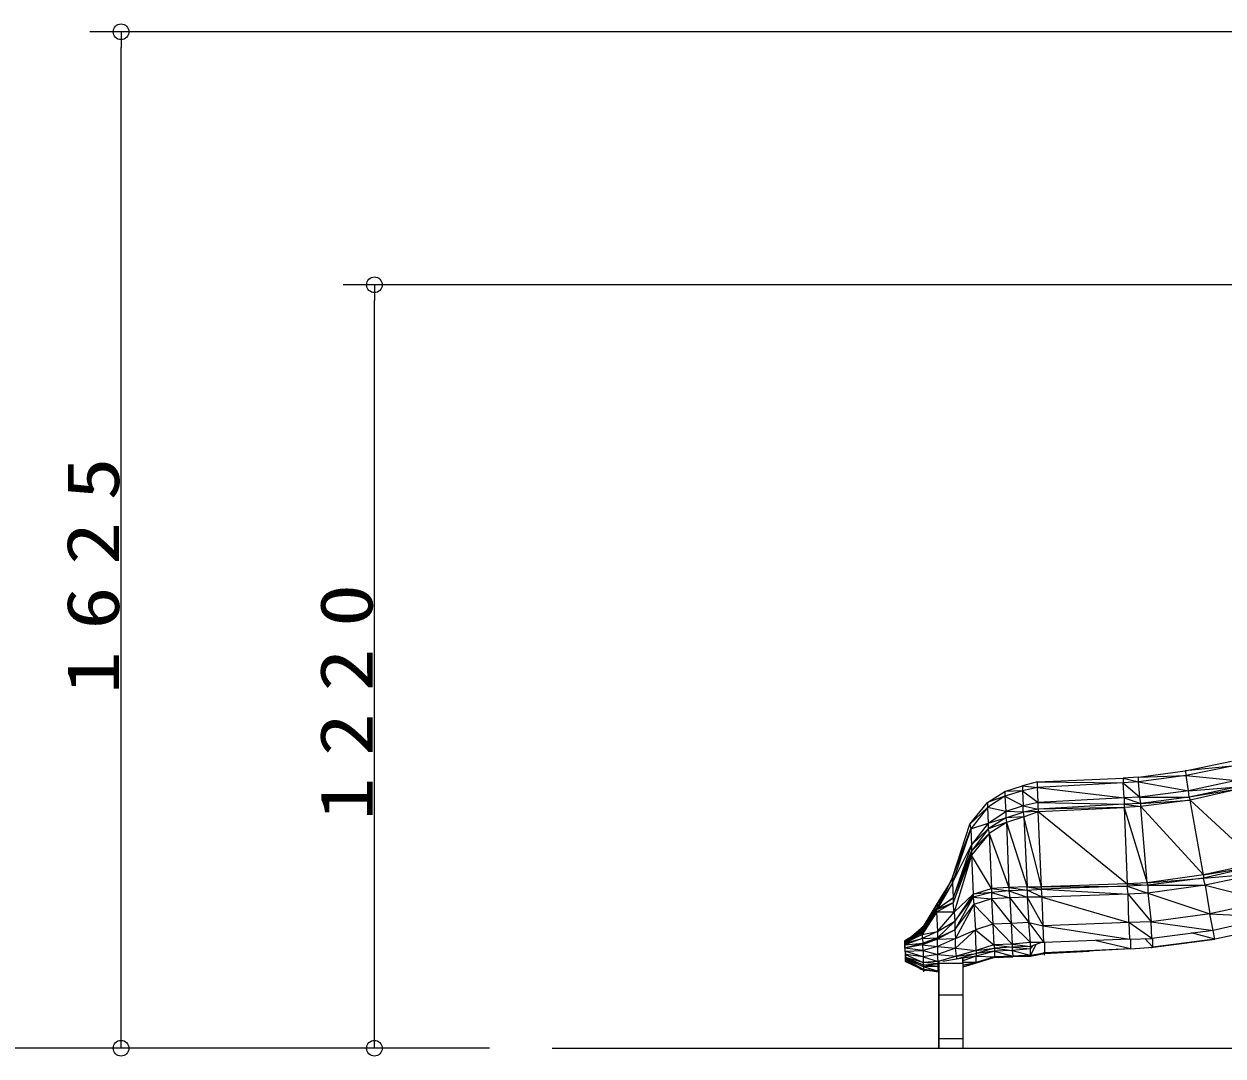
# Model space of a CAD drawing. Units: millimetres on the paper. Extents: x 0 to 420, y -594 to 297.
# Drawn here: x 53.47 to 91.81, y -187.73 to -154.74 of the extents above; entities that cross this region are included whole.
import ezdxf

# ---------------------------------------------------------------- set-up
doc = ezdxf.new("R2010")
doc.units = ezdxf.units.MM
for name, color, linetype, lineweight in [('0_2', 7, 'Continuous', 13), ('2D', 7, 'Continuous', 13), ('2D_DIMENSION', 7, 'Continuous', 13), ('3D_GLINE', 7, 'Continuous', 13)]:
    doc.layers.add(name, color=color, linetype=linetype, lineweight=lineweight)
doc.styles.add('ＭＳ ゴシック', font='')
doc.styles.get('ＭＳ ゴシック').set_extended_font_data('MS Gothic')

msp = doc.modelspace()

# ---------------------------------------------------------------- linework, layer by layer
at = {"layer": '0_2'}
for p, q in [((56.577, -154.991), (56.577, -155.491)), ((64.677, -163.078), (64.677, -163.578)), ((56.577, -187.478), (56.577, -186.978)), ((64.677, -187.478), (64.677, -186.978))]:
    msp.add_line(p, q, dxfattribs=at)
for centre in [(56.577, -154.991), (64.677, -163.078), (56.577, -187.478), (64.677, -187.478)]:
    msp.add_circle(centre, 0.25, dxfattribs=at)
at = {"layer": '2D'}
for p, q in [((89.101, -178.817), (90.6, -178.613)), ((90.6, -178.613), (92.073, -178.309)), ((92.098, -178.461), (90.6, -178.613)), ((90.6, -178.613), (90.625, -178.766)), ((92.098, -178.461), (90.625, -178.766)), ((85.875, -178.969), (85.393, -179.096)), ((85.875, -178.969), (88.619, -178.842)), ((85.875, -178.969), (88.619, -178.994)), ((85.875, -179.147), (85.875, -178.969)), ((88.619, -178.994), (85.875, -179.147)), ((89.101, -178.817), (88.619, -178.842)), ((88.619, -178.842), (89.101, -178.969)), ((88.619, -178.842), (88.619, -178.994)), ((89.101, -178.969), (88.619, -178.994)), ((88.619, -178.994), (89.152, -179.452)), ((88.644, -179.477), (88.619, -178.994)), ((90.625, -178.766), (89.101, -178.969)), ((89.101, -178.817), (90.625, -178.766)), ((89.101, -178.969), (89.101, -178.817)), ((89.101, -178.969), (90.701, -179.248)), ((89.152, -179.452), (89.101, -178.969)), ((90.625, -178.766), (92.225, -178.918)), ((90.701, -179.248), (90.625, -178.766)), ((92.225, -178.918), (90.701, -179.248)), ((84.275, -179.629), (84.834, -179.274)), ((84.834, -179.274), (85.393, -179.096)), ((85.393, -179.248), (84.834, -179.426)), ((85.393, -179.248), (84.834, -179.274)), ((84.834, -179.274), (84.834, -179.426)), ((85.393, -179.096), (85.393, -179.248)), ((85.393, -179.096), (85.875, -179.147)), ((85.875, -179.147), (85.393, -179.248)), ((85.393, -179.248), (85.901, -179.629)), ((85.393, -179.248), (85.418, -179.731)), ((85.875, -179.147), (88.644, -179.477)), ((85.901, -179.629), (85.875, -179.147)), ((90.701, -179.248), (89.152, -179.452)), ((90.701, -179.248), (92.276, -179.121)), ((90.727, -179.452), (90.701, -179.248)), ((92.276, -179.121), (90.727, -179.452)), ((92.302, -179.198), (90.727, -179.452)), ((92.302, -179.198), (90.752, -179.553)), ((83.716, -180.315), (84.275, -179.629)), ((84.834, -179.426), (84.275, -179.782)), ((84.834, -179.426), (84.275, -179.629)), ((84.275, -179.629), (84.275, -179.782)), ((84.834, -179.426), (85.418, -179.731)), ((84.834, -179.426), (84.859, -179.909)), ((85.418, -179.731), (84.859, -179.909)), ((85.901, -179.629), (85.418, -179.731)), ((85.418, -179.731), (85.901, -179.833)), ((85.418, -179.934), (85.418, -179.731)), ((88.644, -179.477), (85.901, -179.629)), ((85.901, -179.629), (88.644, -179.68)), ((85.901, -179.833), (85.901, -179.629)), ((88.644, -179.68), (85.901, -179.833)), ((89.152, -179.452), (88.644, -179.477)), ((88.644, -179.477), (89.177, -179.655)), ((88.644, -179.477), (88.644, -179.68)), ((89.177, -179.655), (88.644, -179.68)), ((88.644, -179.68), (89.177, -179.756)), ((88.644, -179.68), (88.644, -179.782)), ((89.177, -179.756), (88.644, -179.782)), ((89.152, -179.452), (90.727, -179.452)), ((89.177, -179.655), (89.152, -179.452)), ((90.727, -179.452), (89.177, -179.655)), ((90.752, -179.553), (89.177, -179.756)), ((89.177, -179.655), (90.752, -179.553)), ((89.177, -179.756), (89.177, -179.655)), ((89.177, -179.756), (91.184, -181.941)), ((89.381, -182.195), (89.177, -179.756)), ((90.727, -179.452), (90.752, -179.553)), ((90.752, -179.553), (92.937, -181.56)), ((91.184, -181.941), (90.752, -179.553)), ((83.716, -180.315), (84.275, -179.782)), ((84.275, -179.782), (83.742, -180.468)), ((84.275, -179.782), (84.301, -180.29)), ((84.859, -179.909), (84.275, -179.782)), ((84.301, -180.29), (84.859, -179.909)), ((84.301, -180.29), (84.859, -180.112)), ((84.859, -180.112), (84.301, -180.468)), ((84.859, -179.909), (84.859, -180.112)), ((85.418, -179.934), (84.859, -179.909)), ((84.859, -180.112), (85.418, -179.934)), ((85.444, -180.087), (84.859, -180.112)), ((84.859, -180.112), (84.885, -180.264)), ((85.444, -180.087), (84.885, -180.264)), ((85.901, -179.833), (85.418, -179.934)), ((85.901, -179.909), (85.418, -179.934)), ((85.418, -179.934), (85.444, -180.087)), ((85.444, -180.087), (85.901, -179.909)), ((85.444, -180.087), (85.545, -182.322)), ((86.002, -182.322), (85.444, -180.087)), ((85.901, -179.909), (88.644, -179.782)), ((88.644, -179.782), (85.901, -179.833)), ((85.901, -179.833), (85.901, -179.909)), ((85.901, -179.909), (88.746, -182.22)), ((86.002, -182.322), (85.901, -179.909)), ((88.644, -179.782), (89.381, -182.195)), ((88.644, -179.782), (88.746, -182.22)), ((83.158, -182.017), (83.716, -180.315)), ((83.158, -182.017), (83.742, -180.468)), ((83.742, -180.468), (83.158, -182.195)), ((83.716, -180.315), (83.742, -180.468)), ((83.742, -180.468), (84.301, -180.29)), ((83.742, -180.468), (83.767, -180.976)), ((84.301, -180.29), (83.767, -180.976)), ((83.767, -180.976), (84.301, -180.468)), ((84.301, -180.468), (83.767, -181.179)), ((84.885, -180.264), (84.301, -180.468)), ((84.301, -180.29), (84.301, -180.468)), ((84.301, -180.468), (84.326, -180.62)), ((84.885, -180.264), (84.326, -180.62)), ((84.885, -180.264), (85.545, -182.322)), ((84.885, -180.264), (84.961, -182.347)), ((84.326, -180.62), (83.767, -181.306)), ((84.326, -180.62), (83.767, -181.179)), ((84.326, -180.62), (84.961, -182.347)), ((84.326, -180.62), (84.402, -182.373)), ((83.158, -182.195), (83.767, -180.976)), ((83.767, -180.976), (83.183, -182.677)), ((83.183, -182.677), (83.767, -181.179)), ((83.767, -181.179), (83.183, -182.83)), ((83.183, -182.83), (83.767, -181.306)), ((83.767, -181.306), (83.208, -183.135)), ((83.767, -180.976), (83.767, -181.179)), ((83.767, -181.179), (83.767, -181.306)), ((83.767, -181.306), (83.818, -182.55)), ((84.402, -182.373), (83.767, -181.306)), ((92.937, -181.56), (91.184, -181.941)), ((91.184, -181.941), (92.962, -181.636)), ((92.962, -181.636), (91.184, -182.042)), ((83.158, -182.017), (82.675, -182.982)), ((82.726, -182.957), (83.158, -182.017)), ((83.158, -182.017), (83.158, -182.195)), ((91.184, -181.941), (89.381, -182.195)), ((89.381, -182.195), (91.184, -182.042)), ((91.184, -182.042), (89.406, -182.271)), ((91.184, -182.042), (93.013, -181.89)), ((91.184, -181.941), (91.184, -182.042)), ((91.235, -182.271), (91.184, -182.042)), ((93.013, -181.89), (91.235, -182.271)), ((83.158, -182.195), (82.675, -183.008)), ((82.98, -182.373), (82.675, -182.83)), ((83.132, -182.093), (82.726, -182.754)), ((83.158, -182.195), (83.183, -182.677)), ((83.818, -182.55), (84.402, -182.373)), ((84.961, -182.347), (84.402, -182.373)), ((84.402, -182.373), (84.402, -182.5)), ((84.402, -182.373), (84.961, -182.449)), ((84.961, -182.449), (84.402, -182.5)), ((85.545, -182.322), (84.961, -182.347)), ((84.961, -182.347), (85.545, -182.423)), ((84.961, -182.347), (84.961, -182.449)), ((85.545, -182.423), (84.961, -182.449)), ((84.961, -182.449), (85.545, -182.652)), ((84.961, -182.449), (84.986, -182.677)), ((85.545, -182.322), (86.002, -182.398)), ((85.545, -182.423), (85.545, -182.322)), ((85.545, -182.322), (86.002, -182.322)), ((85.545, -182.423), (86.002, -182.398)), ((85.545, -182.423), (85.545, -182.652)), ((86.028, -182.652), (85.545, -182.423)), ((88.746, -182.22), (86.002, -182.322)), ((88.746, -182.296), (86.002, -182.398)), ((86.002, -182.322), (88.746, -182.296)), ((86.002, -182.398), (86.002, -182.322)), ((86.002, -182.398), (88.771, -182.55)), ((86.028, -182.652), (86.002, -182.398)), ((89.381, -182.195), (88.746, -182.22)), ((88.746, -182.22), (89.406, -182.271)), ((88.746, -182.22), (88.746, -182.296)), ((89.406, -182.271), (88.746, -182.296)), ((88.746, -182.296), (89.406, -182.525)), ((88.771, -182.55), (88.746, -182.296)), ((89.406, -182.271), (89.381, -182.195)), ((91.235, -182.271), (89.406, -182.525)), ((89.406, -182.271), (91.235, -182.271)), ((89.406, -182.271), (89.406, -182.525)), ((91.235, -182.271), (93.267, -182.779)), ((91.235, -182.271), (91.387, -183.185)), ((82.675, -182.83), (82.218, -183.592)), ((82.218, -183.643), (82.675, -182.83)), ((83.183, -182.677), (82.65, -183.058)), ((83.183, -182.83), (82.65, -183.058)), ((83.183, -182.83), (82.65, -183.135)), ((82.675, -183.008), (83.183, -182.677)), ((82.827, -182.703), (82.675, -182.83)), ((82.675, -182.855), (82.802, -182.728)), ((82.777, -182.779), (82.675, -182.855)), ((82.675, -182.83), (82.675, -182.855)), ((83.183, -182.677), (83.183, -182.83)), ((83.208, -183.135), (83.183, -182.83)), ((83.208, -183.135), (83.818, -182.55)), ((83.818, -182.55), (83.234, -183.414)), ((83.234, -183.414), (83.818, -182.652)), ((83.818, -182.652), (83.234, -183.693)), ((84.402, -182.5), (83.818, -182.652)), ((84.402, -182.5), (83.818, -182.55)), ((83.818, -182.55), (83.818, -182.652)), ((83.818, -182.652), (83.843, -182.881)), ((83.818, -182.652), (84.402, -182.703)), ((84.402, -182.703), (83.843, -182.881)), ((84.402, -182.5), (84.986, -182.677)), ((84.402, -182.5), (84.402, -182.703)), ((84.986, -182.677), (84.402, -182.703)), ((84.402, -182.703), (85.037, -183.49)), ((84.402, -182.703), (84.453, -183.516)), ((85.545, -182.652), (84.986, -182.677)), ((84.986, -182.677), (85.596, -183.465)), ((84.986, -182.677), (85.037, -183.49)), ((85.545, -182.652), (85.596, -183.465)), ((86.028, -182.652), (85.545, -182.652)), ((85.545, -182.652), (86.053, -183.566)), ((88.771, -182.55), (86.028, -182.652)), ((86.028, -182.652), (88.796, -183.465)), ((86.053, -183.566), (86.028, -182.652)), ((89.406, -182.525), (88.771, -182.55)), ((88.771, -182.55), (89.508, -183.439)), ((88.796, -183.465), (88.771, -182.55)), ((89.406, -182.525), (91.387, -183.185)), ((89.406, -182.525), (89.508, -183.439)), ((93.267, -182.779), (91.387, -183.185)), ((82.192, -183.719), (82.675, -182.982)), ((82.675, -182.982), (82.192, -183.719)), ((82.192, -183.744), (82.675, -183.008)), ((82.192, -183.744), (82.65, -183.058)), ((82.65, -183.058), (82.192, -183.795)), ((82.192, -183.795), (82.65, -183.135)), ((82.65, -183.135), (82.192, -183.846)), ((82.218, -183.643), (82.675, -182.855)), ((82.675, -182.855), (82.218, -183.643)), ((82.675, -182.982), (82.218, -183.643)), ((82.218, -183.643), (82.675, -182.982)), ((82.675, -183.008), (82.65, -183.058)), ((82.65, -183.058), (82.65, -183.135)), ((82.65, -183.135), (82.675, -183.744)), ((83.208, -183.135), (82.65, -183.135)), ((82.675, -182.855), (82.675, -182.982)), ((82.675, -182.982), (82.675, -183.008)), ((82.675, -183.744), (83.208, -183.135)), ((83.208, -183.135), (83.234, -183.414)), ((83.234, -183.693), (83.843, -182.881)), ((83.843, -182.881), (83.259, -183.973)), ((83.843, -182.881), (83.894, -183.693)), ((83.843, -182.881), (84.453, -183.516)), ((91.387, -183.185), (89.508, -183.439)), ((91.387, -183.185), (93.394, -183.287)), ((91.489, -183.719), (91.387, -183.185)), ((81.71, -184.024), (82.218, -183.592)), ((82.523, -183.262), (82.192, -183.719)), ((82.192, -183.592), (82.218, -183.592)), ((82.218, -183.643), (82.319, -183.516)), ((82.218, -183.592), (82.218, -183.643)), ((82.675, -183.744), (83.234, -183.414)), ((83.234, -183.414), (82.675, -183.947)), ((83.234, -183.414), (83.234, -183.693)), ((84.453, -183.516), (83.894, -183.693)), ((85.037, -183.49), (84.453, -183.516)), ((84.453, -183.516), (85.063, -184.151)), ((84.453, -183.516), (84.478, -184.176)), ((85.596, -183.465), (85.037, -183.49)), ((85.037, -183.49), (85.647, -184.1)), ((85.037, -183.49), (85.063, -184.151)), ((85.596, -183.465), (86.079, -184.1)), ((85.647, -184.1), (85.596, -183.465)), ((85.596, -183.465), (86.053, -183.566)), ((88.796, -183.465), (86.053, -183.566)), ((86.053, -183.566), (88.822, -183.998)), ((86.079, -184.1), (86.053, -183.566)), ((89.508, -183.439), (88.796, -183.465)), ((89.533, -183.973), (88.796, -183.465)), ((88.796, -183.465), (88.822, -183.998)), ((89.508, -183.439), (91.489, -183.719)), ((89.533, -183.973), (89.508, -183.439)), ((93.394, -183.287), (91.489, -183.719)), ((93.47, -183.592), (91.54, -183.998)), ((81.634, -184.049), (82.192, -183.719)), ((82.192, -183.719), (81.634, -184.049)), ((81.634, -184.074), (82.192, -183.744)), ((81.634, -184.074), (82.192, -183.795)), ((82.192, -183.795), (81.634, -184.1)), ((81.634, -184.1), (82.192, -183.846)), ((82.192, -183.846), (81.634, -184.125)), ((81.938, -183.897), (81.634, -184.049)), ((81.634, -184.125), (82.192, -183.973)), ((82.192, -183.973), (81.634, -184.176)), ((81.71, -184.024), (82.218, -183.643)), ((82.218, -183.643), (81.71, -184.024)), ((82.218, -183.643), (81.735, -184.024)), ((82.192, -183.719), (82.218, -183.643)), ((82.192, -183.643), (82.218, -183.643)), ((82.192, -183.719), (82.218, -183.744)), ((82.192, -183.744), (82.192, -183.795)), ((82.192, -183.846), (82.675, -183.744)), ((82.675, -183.744), (82.192, -183.973)), ((82.192, -183.795), (82.192, -183.846)), ((82.192, -183.846), (82.192, -183.973)), ((82.192, -183.973), (82.675, -183.947)), ((82.192, -183.973), (82.218, -184.125)), ((82.675, -183.947), (82.218, -184.125)), ((82.675, -183.947), (83.234, -183.693)), ((83.234, -183.693), (82.675, -183.998)), ((82.675, -183.744), (82.675, -183.947)), ((82.675, -183.947), (82.675, -183.998)), ((83.259, -183.973), (82.675, -184.227)), ((82.675, -183.998), (83.259, -183.973)), ((83.234, -183.693), (83.259, -183.973)), ((83.894, -183.693), (83.259, -184.278)), ((83.259, -183.973), (83.894, -183.693)), ((83.259, -184.278), (83.259, -183.973)), ((83.894, -183.693), (84.478, -184.176)), ((83.92, -184.354), (83.894, -183.693)), ((88.822, -183.998), (89.533, -183.973)), ((89.558, -184.252), (89.304, -183.973)), ((91.489, -183.719), (89.533, -183.973)), ((89.558, -184.252), (89.558, -183.973)), ((91.54, -183.998), (90.803, -183.795)), ((91.54, -183.998), (91.489, -183.719)), ((81.634, -184.074), (81.634, -184.049)), ((81.634, -184.1), (81.634, -184.074)), ((81.634, -184.074), (81.634, -184.1)), ((81.634, -184.176), (81.634, -184.074)), ((81.634, -184.1), (81.634, -184.278)), ((81.634, -184.125), (81.634, -184.1)), ((81.634, -184.1), (81.634, -184.125)), ((81.634, -184.125), (81.634, -184.278)), ((81.634, -184.278), (81.634, -184.125)), ((81.634, -184.125), (81.634, -184.176)), ((81.634, -184.176), (82.218, -184.125)), ((82.218, -184.125), (81.634, -184.278)), ((81.634, -184.176), (81.634, -184.125)), ((81.634, -184.176), (81.634, -184.278)), ((82.192, -184.176), (81.634, -184.278)), ((81.634, -184.278), (81.634, -184.176)), ((82.218, -184.354), (81.634, -184.278)), ((81.634, -184.278), (81.634, -184.379)), ((81.634, -184.379), (82.218, -184.354)), ((82.675, -183.998), (82.192, -184.176)), ((82.218, -184.125), (82.192, -184.176)), ((82.192, -184.176), (82.675, -184.227)), ((82.192, -184.176), (82.218, -184.354)), ((82.675, -183.998), (82.218, -184.125)), ((82.675, -184.227), (82.218, -184.354)), ((82.218, -184.354), (82.675, -184.481)), ((82.218, -184.354), (82.218, -184.557)), ((82.675, -184.227), (82.675, -183.998)), ((82.675, -184.227), (83.259, -184.278)), ((82.675, -184.227), (82.675, -184.481)), ((83.259, -184.278), (82.675, -184.481)), ((83.259, -184.278), (83.92, -184.354)), ((83.285, -184.532), (83.259, -184.278)), ((83.92, -184.354), (83.285, -184.532)), ((84.478, -184.176), (83.92, -184.354)), ((83.92, -184.354), (84.504, -184.278)), ((84.504, -184.278), (83.92, -184.455)), ((83.92, -184.354), (83.92, -184.455)), ((85.063, -184.151), (84.478, -184.176)), ((84.478, -184.176), (84.504, -184.278)), ((84.478, -184.176), (85.063, -184.252)), ((85.063, -184.252), (84.504, -184.278)), ((84.504, -184.278), (84.504, -184.379)), ((84.504, -184.278), (85.063, -184.354)), ((85.063, -184.354), (84.504, -184.379)), ((85.647, -184.1), (85.063, -184.151)), ((85.063, -184.151), (85.647, -184.227)), ((85.063, -184.151), (85.063, -184.252)), ((85.647, -184.227), (85.063, -184.252)), ((85.063, -184.252), (85.647, -184.303)), ((85.063, -184.252), (85.063, -184.354)), ((85.647, -184.303), (85.063, -184.354)), ((85.063, -184.354), (85.647, -184.506)), ((85.063, -184.354), (85.088, -184.532)), ((85.647, -184.227), (85.647, -184.1)), ((86.002, -184.1), (85.647, -184.227)), ((86.079, -184.1), (85.647, -184.1)), ((85.825, -184.176), (85.647, -184.506)), ((85.647, -184.303), (85.723, -184.201)), ((85.698, -184.201), (85.647, -184.303)), ((85.647, -184.303), (85.647, -184.227)), ((85.647, -184.506), (85.647, -184.303)), ((88.822, -183.998), (86.079, -184.1)), ((86.104, -184.1), (86.104, -184.43)), ((88.847, -184.303), (86.104, -184.43)), ((88.847, -184.303), (86.104, -184.455)), ((88.847, -184.303), (87.755, -184.049)), ((88.847, -183.998), (88.847, -184.303)), ((88.847, -184.303), (89.558, -184.252)), ((88.847, -184.303), (89.584, -184.252)), ((89.584, -184.252), (89.508, -184.278)), ((91.54, -183.998), (89.558, -184.252)), ((89.558, -184.252), (89.584, -184.252)), ((89.584, -184.252), (91.54, -183.998)), ((81.634, -184.379), (81.659, -184.481)), ((82.218, -184.557), (81.634, -184.379)), ((81.659, -184.43), (81.659, -184.709)), ((81.659, -184.43), (81.659, -184.709)), ((81.659, -184.684), (81.659, -184.43)), ((81.659, -184.43), (81.659, -184.684)), ((81.659, -184.633), (81.659, -184.455)), ((81.659, -184.455), (81.659, -184.633)), ((81.659, -184.608), (81.659, -184.455)), ((81.659, -184.455), (81.659, -184.633)), ((81.659, -184.608), (81.659, -184.455)), ((81.659, -184.455), (81.659, -184.582)), ((81.659, -184.582), (81.659, -184.455)), ((81.659, -184.455), (81.659, -184.582)), ((81.659, -184.481), (81.659, -184.582)), ((82.218, -184.557), (81.659, -184.481)), ((81.659, -184.481), (82.218, -184.735)), ((81.659, -184.582), (81.659, -184.608)), ((82.218, -184.735), (81.659, -184.582)), ((81.659, -184.582), (82.218, -184.811)), ((81.659, -184.608), (81.659, -184.633)), ((82.218, -184.811), (81.659, -184.608)), ((81.659, -184.608), (82.218, -184.862)), ((81.659, -184.633), (81.659, -184.684)), ((82.218, -184.862), (81.659, -184.633)), ((81.659, -184.633), (82.243, -184.963)), ((81.659, -184.709), (81.659, -184.684)), ((81.659, -184.709), (81.659, -184.684)), ((82.243, -184.963), (81.659, -184.684)), ((81.659, -184.684), (82.243, -184.989)), ((82.243, -184.989), (81.659, -184.709)), ((82.243, -184.989), (81.659, -184.709)), ((81.659, -184.709), (82.243, -184.989)), ((82.243, -184.989), (81.659, -184.709)), ((82.675, -184.481), (82.218, -184.557)), ((82.218, -184.557), (82.7, -184.709)), ((82.218, -184.557), (82.218, -184.735)), ((82.7, -184.709), (82.218, -184.735)), ((82.7, -184.786), (82.218, -184.735)), ((82.218, -184.735), (82.218, -184.811)), ((82.675, -184.481), (83.285, -184.532)), ((82.7, -184.709), (82.675, -184.481)), ((83.285, -184.532), (82.7, -184.709)), ((82.7, -184.709), (82.726, -184.709)), ((82.7, -184.786), (82.7, -184.709)), ((82.726, -184.76), (82.726, -184.709)), ((82.726, -184.709), (82.726, -184.76)), ((82.726, -185.776), (82.726, -184.76)), ((82.726, -184.76), (83.488, -184.76)), ((82.726, -184.76), (82.726, -185.776)), ((83.285, -184.633), (82.853, -184.709)), ((83.285, -184.532), (83.92, -184.455)), ((83.92, -184.455), (83.285, -184.633)), ((83.285, -184.532), (83.285, -184.633)), ((83.92, -184.532), (83.285, -184.633)), ((83.92, -184.532), (83.488, -184.684)), ((83.488, -184.76), (83.488, -184.608)), ((83.488, -184.608), (83.488, -184.76)), ((83.92, -184.735), (83.488, -184.735)), ((83.488, -184.811), (83.92, -184.735)), ((83.92, -184.76), (83.488, -184.836)), ((83.92, -184.76), (83.488, -184.887)), ((83.488, -184.76), (83.488, -185.776)), ((83.488, -184.76), (83.488, -185.776)), ((84.504, -184.379), (83.92, -184.532)), ((84.504, -184.379), (83.92, -184.455)), ((83.92, -184.455), (83.92, -184.532)), ((83.92, -184.532), (84.504, -184.557)), ((83.92, -184.735), (83.92, -184.532)), ((84.504, -184.557), (83.92, -184.735)), ((84.504, -184.582), (83.92, -184.735)), ((84.504, -184.582), (83.92, -184.76)), ((83.92, -184.735), (83.92, -184.76)), ((84.504, -184.379), (85.088, -184.532)), ((84.504, -184.379), (84.504, -184.557)), ((85.088, -184.532), (84.504, -184.557)), ((84.504, -184.557), (84.504, -184.582)), ((85.088, -184.557), (84.504, -184.557)), ((84.504, -184.582), (85.088, -184.557)), ((85.647, -184.506), (85.088, -184.532)), ((85.088, -184.532), (85.647, -184.532)), ((85.088, -184.557), (85.088, -184.532)), ((85.647, -184.532), (85.088, -184.557)), ((86.104, -184.43), (85.647, -184.532)), ((85.647, -184.506), (86.104, -184.43)), ((86.104, -184.43), (85.647, -184.532)), ((85.647, -184.532), (86.104, -184.455)), ((85.647, -184.532), (86.104, -184.455)), ((85.647, -184.532), (85.647, -184.506)), ((86.104, -184.455), (86.028, -184.455)), ((86.104, -184.455), (87.526, -184.379)), ((87.526, -184.379), (86.104, -184.455)), ((86.104, -184.506), (86.104, -184.405)), ((86.104, -184.455), (86.129, -184.43)), ((82.116, -184.938), (82.243, -184.989)), ((82.218, -184.811), (82.7, -184.786)), ((82.218, -184.811), (82.218, -184.862)), ((82.7, -184.862), (82.218, -184.811)), ((82.218, -184.862), (82.243, -184.963)), ((82.7, -184.862), (82.218, -184.862)), ((82.218, -184.862), (82.7, -185.014)), ((82.243, -185.04), (82.243, -184.938)), ((82.243, -184.989), (82.243, -184.963)), ((82.7, -185.014), (82.243, -184.963)), ((82.243, -184.963), (82.7, -185.04)), ((82.243, -184.989), (82.319, -184.989)), ((82.7, -185.04), (82.243, -184.989)), ((82.243, -184.989), (82.269, -184.989)), ((82.319, -184.989), (82.243, -184.989)), ((82.243, -184.989), (82.319, -184.989)), ((82.7, -184.786), (82.726, -184.786)), ((82.7, -184.862), (82.7, -184.786)), ((82.726, -184.786), (82.7, -184.786)), ((82.7, -184.862), (82.726, -184.862)), ((82.7, -185.014), (82.7, -184.862)), ((82.726, -184.862), (82.7, -184.862)), ((82.7, -185.014), (82.726, -185.014)), ((82.7, -185.04), (82.7, -185.014)), ((82.726, -185.014), (82.7, -185.014)), ((82.726, -185.04), (82.7, -185.04)), ((82.726, -185.776), (83.488, -185.776)), ((82.726, -187.173), (82.726, -185.776)), ((82.726, -185.776), (82.726, -187.173)), ((83.488, -185.776), (83.488, -187.173)), ((83.488, -185.776), (83.488, -187.173)), ((82.726, -187.478), (82.726, -187.173)), ((82.726, -187.173), (83.488, -187.173)), ((82.726, -187.173), (82.726, -187.478)), ((83.488, -187.173), (83.488, -187.478)), ((83.488, -187.173), (83.488, -187.478))]:
    msp.add_line(p, q, dxfattribs=at)
at = {"layer": '2D_DIMENSION'}
for p, q in [((134.193, -154.991), (55.577, -154.991)), ((56.577, -186.978), (56.577, -155.491)), ((154.04, -163.078), (63.677, -163.078)), ((64.677, -186.978), (64.677, -163.578)), ((68.355, -187.478), (45.083, -187.478)), ((68.355, -187.478), (55.577, -187.478)), ((68.355, -187.478), (63.677, -187.478))]:
    msp.add_line(p, q, dxfattribs=at)
at = {"layer": '3D_GLINE'}
msp.add_line((70.355, -187.478), (252.838, -187.478), dxfattribs=at)

# ---------------------------------------------------------------- texts
at = {"layer": '2D_DIMENSION', "char_height": 1.686, "attachment_point": 7, "rotation": 90, "style": 'ＭＳ ゴシック'}
for s, insert in [('\\T1.5;\\W1.2;1625', (56.544, -176.163)), ('\\T1.5;\\W1.2;1220', (64.644, -180.207))]:
    msp.add_mtext(s, dxfattribs=dict(at, insert=insert))

doc.saveas('drawing.dxf')
